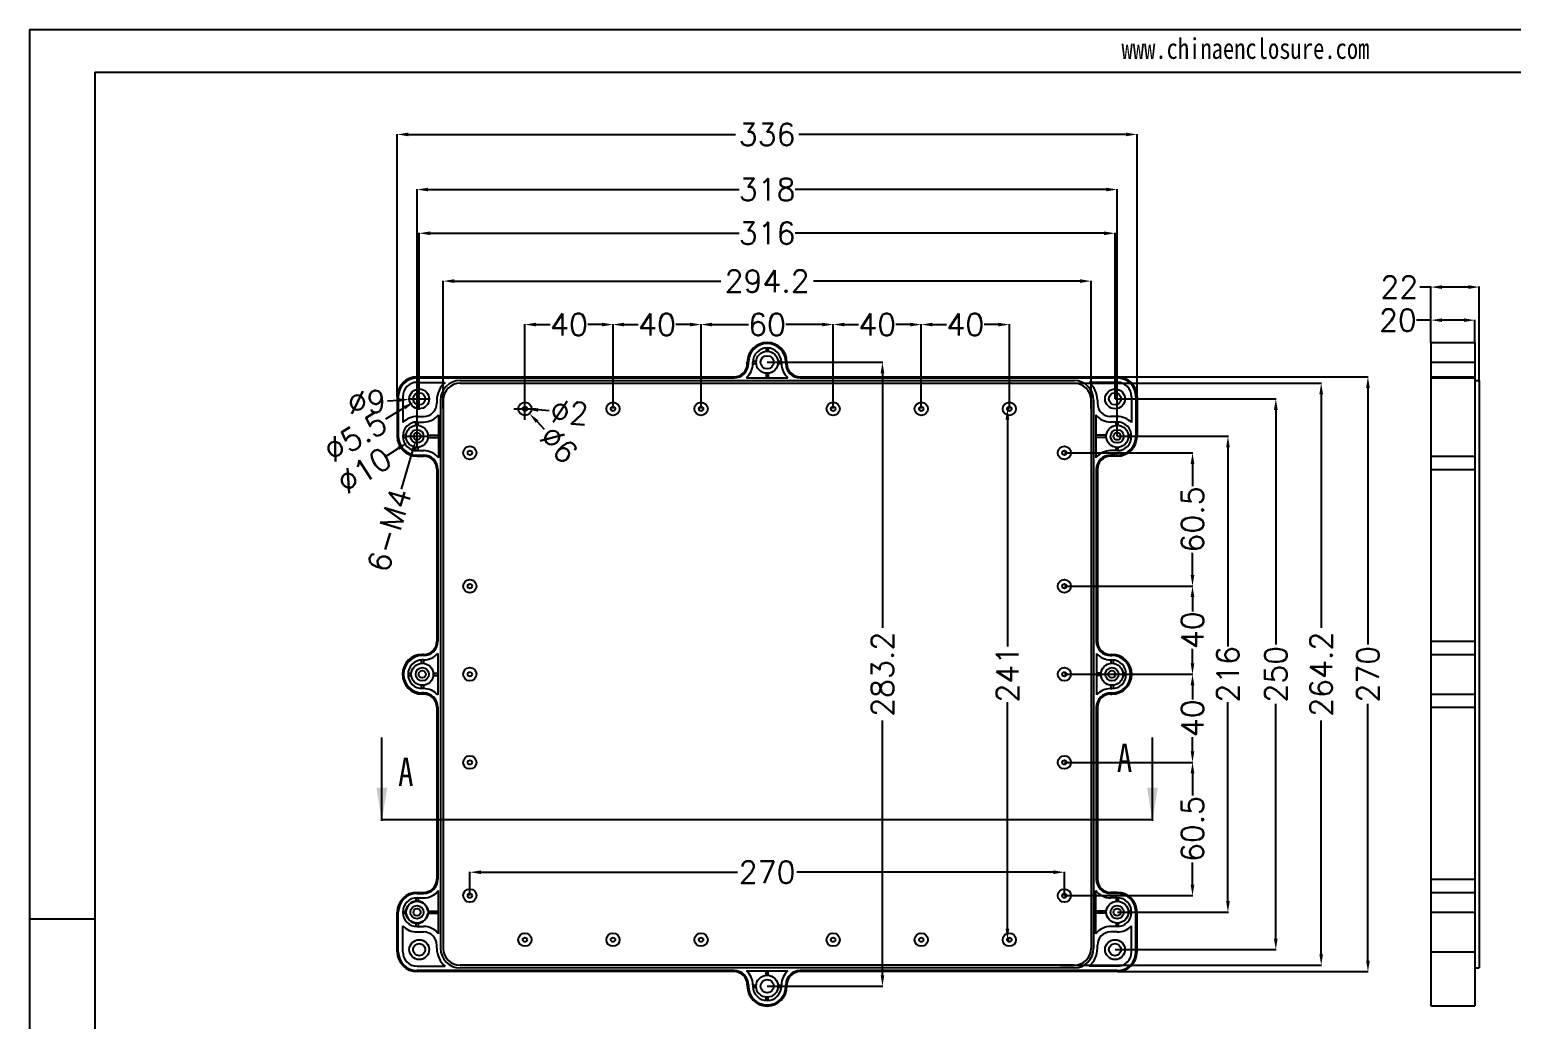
# Model space of a CAD drawing. Header units: inches. Extents: x -910 to 1772, y 1101 to 2111.
# Drawn here: x -910 to -237, y 1459 to 1909 of the extents above; entities that cross this region are included whole.
import ezdxf

# ---------------------------------------------------------------- set-up
doc = ezdxf.new("R2010")
doc.units = ezdxf.units.IN
doc.layers.add('文字', color=81, linetype='Continuous')
doc.styles.get("Standard").update_dxf_attribs({"font": 'txt', "bigfont": 'gbcbig.shx'})
doc.styles.add('宋体', font='', dxfattribs={"width": 0.8, "height": 3.5})
doc.styles.get('宋体').set_extended_font_data('SimSun')
doc.dimstyles.new('10', dxfattribs={"dimtxt": 10, "dimasz": 5, "dimexe": 0.18, "dimexo": 0.0625, "dimgap": 1, "dimtad": 0, "dimzin": 9, "dimdsep": 46, "dimtxsty": 'Standard', "dimcen": 5, "dimclrd": 3, "dimclre": 3, "dimadec": 0, "dimazin": 2, "dimtfac": 1, "dimtofl": 0, "dimtmove": 0, "dimatfit": 3, "dimfxl": 0, "dimtolj": 1, "dimtzin": 0, "dimarcsym": 0})
doc.dimstyles.new('25', dxfattribs={"dimtxt": 25, "dimasz": 15, "dimexe": 0.18, "dimexo": 0.0625, "dimgap": 5, "dimtad": 0, "dimzin": 12, "dimdsep": 46, "dimtxsty": 'Standard', "dimcen": 5, "dimadec": 0, "dimazin": 0, "dimtfac": 1, "dimtofl": 0, "dimtmove": 0, "dimatfit": 3, "dimfxl": 0, "dimtolj": 1, "dimtzin": 0, "dimarcsym": 0})

# ---------------------------------------------------------------- blocks, each defined once
blk = doc.blocks.new('*D127')
at = {"color": 3, "lineweight": -2, "transparency": 16777216}
for p, q in [((-273.27, 1776.81), (-279.73, 1776.81)), ((-273.27, 1766.74), (-273.27, 1776.99)), ((-258.27, 1776.81), (-268.27, 1776.81)), ((-253.27, 1766.74), (-253.27, 1776.99))]:
    blk.add_line(p, q, dxfattribs=at)
at = {"color": 3, "transparency": 16777216}
for points in [[(-268.27, 1777.64), (-268.27, 1775.98), (-273.27, 1776.81)], [(-258.27, 1777.64), (-258.27, 1775.98), (-253.27, 1776.81)]]:
    blk.add_solid(points, dxfattribs=at)
at = {"layer": 'Defpoints', "color": 0, "transparency": 16777216}
for p in [(-253.27, 1776.81), (-273.27, 1766.68), (-253.27, 1766.68)]:
    blk.add_point(p, dxfattribs=at)
at = {"color": 0, "transparency": 16777216, "insert": (-288.23, 1776.81), "char_height": 10, "attachment_point": 5}
blk.add_mtext('\\A1;20', dxfattribs=at)
blk = doc.blocks.new('*D128')
at = {"color": 3, "lineweight": -2, "transparency": 16777216}
for p, q in [((-273.27, 1791.84), (-278.27, 1791.84)), ((-273.27, 1766.74), (-273.27, 1792.02)), ((-256.27, 1791.84), (-268.27, 1791.84)), ((-251.27, 1749.44), (-251.27, 1792.02))]:
    blk.add_line(p, q, dxfattribs=at)
at = {"color": 3, "transparency": 16777216}
for points in [[(-268.27, 1792.67), (-268.27, 1791), (-273.27, 1791.84)], [(-256.27, 1792.67), (-256.27, 1791), (-251.27, 1791.84)]]:
    blk.add_solid(points, dxfattribs=at)
at = {"layer": 'Defpoints', "color": 0, "transparency": 16777216}
for p in [(-273.27, 1791.84), (-273.27, 1766.68), (-251.27, 1749.38)]:
    blk.add_point(p, dxfattribs=at)
at = {"color": 0, "transparency": 16777216, "insert": (-287.61, 1791.84), "char_height": 10, "attachment_point": 5}
blk.add_mtext('\\A1;22', dxfattribs=at)
blk = doc.blocks.new('*D129')
at = {"color": 3, "lineweight": -2, "transparency": 16777216}
for p, q in [((-684.7, 1736.64), (-684.7, 1775)), ((-679.7, 1774.82), (-673.2, 1774.82)), ((-649.7, 1774.82), (-656.2, 1774.82)), ((-644.7, 1736.64), (-644.7, 1775))]:
    blk.add_line(p, q, dxfattribs=at)
at = {"color": 3, "transparency": 16777216}
for points in [[(-679.7, 1775.65), (-679.7, 1773.99), (-684.7, 1774.82)], [(-649.7, 1775.65), (-649.7, 1773.99), (-644.7, 1774.82)]]:
    blk.add_solid(points, dxfattribs=at)
at = {"layer": 'Defpoints', "color": 0, "transparency": 16777216}
for p in [(-644.7, 1774.82), (-684.7, 1736.58), (-644.7, 1736.58)]:
    blk.add_point(p, dxfattribs=at)
at = {"color": 0, "transparency": 16777216, "insert": (-664.7, 1774.82), "char_height": 10, "attachment_point": 5}
blk.add_mtext('\\A1;40', dxfattribs=at)
blk = doc.blocks.new('*D130')
at = {"color": 3, "lineweight": -2, "transparency": 16777216}
for p, q in [((-644.7, 1736.64), (-644.7, 1775)), ((-639.7, 1774.82), (-633.2, 1774.82)), ((-609.7, 1774.82), (-616.2, 1774.82)), ((-604.7, 1736.64), (-604.7, 1775))]:
    blk.add_line(p, q, dxfattribs=at)
at = {"color": 3, "transparency": 16777216}
for points in [[(-639.7, 1775.65), (-639.7, 1773.99), (-644.7, 1774.82)], [(-609.7, 1775.65), (-609.7, 1773.99), (-604.7, 1774.82)]]:
    blk.add_solid(points, dxfattribs=at)
at = {"layer": 'Defpoints', "color": 0, "transparency": 16777216}
for p in [(-604.7, 1774.82), (-644.7, 1736.58), (-604.7, 1736.58)]:
    blk.add_point(p, dxfattribs=at)
at = {"color": 0, "transparency": 16777216, "insert": (-624.7, 1774.82), "char_height": 10, "attachment_point": 5}
blk.add_mtext('\\A1;40', dxfattribs=at)
blk = doc.blocks.new('*D131')
at = {"color": 3, "lineweight": -2, "transparency": 16777216}
for p, q in [((-604.7, 1736.64), (-604.7, 1775)), ((-599.7, 1774.82), (-583.2, 1774.82)), ((-549.7, 1774.82), (-566.2, 1774.82)), ((-544.7, 1736.64), (-544.7, 1775))]:
    blk.add_line(p, q, dxfattribs=at)
at = {"color": 3, "transparency": 16777216}
for points in [[(-599.7, 1775.65), (-599.7, 1773.99), (-604.7, 1774.82)], [(-549.7, 1775.65), (-549.7, 1773.99), (-544.7, 1774.82)]]:
    blk.add_solid(points, dxfattribs=at)
at = {"layer": 'Defpoints', "color": 0, "transparency": 16777216}
for p in [(-544.7, 1774.82), (-604.7, 1736.58), (-544.7, 1736.58)]:
    blk.add_point(p, dxfattribs=at)
at = {"color": 0, "transparency": 16777216, "insert": (-574.7, 1774.82), "char_height": 10, "attachment_point": 5}
blk.add_mtext('\\A1;60', dxfattribs=at)
blk = doc.blocks.new('*D132')
at = {"color": 3, "lineweight": -2, "transparency": 16777216}
for p, q in [((-544.7, 1736.64), (-544.7, 1775)), ((-539.7, 1774.82), (-533.2, 1774.82)), ((-509.7, 1774.82), (-516.2, 1774.82)), ((-504.7, 1736.64), (-504.7, 1775))]:
    blk.add_line(p, q, dxfattribs=at)
at = {"color": 3, "transparency": 16777216}
for points in [[(-539.7, 1775.65), (-539.7, 1773.99), (-544.7, 1774.82)], [(-509.7, 1775.65), (-509.7, 1773.99), (-504.7, 1774.82)]]:
    blk.add_solid(points, dxfattribs=at)
at = {"layer": 'Defpoints', "color": 0, "transparency": 16777216}
for p in [(-504.7, 1774.82), (-544.7, 1736.58), (-504.7, 1736.58)]:
    blk.add_point(p, dxfattribs=at)
at = {"color": 0, "transparency": 16777216, "insert": (-524.7, 1774.82), "char_height": 10, "attachment_point": 5}
blk.add_mtext('\\A1;40', dxfattribs=at)
blk = doc.blocks.new('*D133')
at = {"color": 3, "lineweight": -2, "transparency": 16777216}
for p, q in [((-504.7, 1736.64), (-504.7, 1775)), ((-499.7, 1774.82), (-493.2, 1774.82)), ((-469.7, 1774.82), (-476.2, 1774.82)), ((-464.7, 1736.64), (-464.7, 1775))]:
    blk.add_line(p, q, dxfattribs=at)
at = {"color": 3, "transparency": 16777216}
for points in [[(-499.7, 1775.65), (-499.7, 1773.99), (-504.7, 1774.82)], [(-469.7, 1775.65), (-469.7, 1773.99), (-464.7, 1774.82)]]:
    blk.add_solid(points, dxfattribs=at)
at = {"layer": 'Defpoints', "color": 0, "transparency": 16777216}
for p in [(-464.7, 1774.82), (-504.7, 1736.58), (-464.7, 1736.58)]:
    blk.add_point(p, dxfattribs=at)
at = {"color": 0, "transparency": 16777216, "insert": (-484.7, 1774.82), "char_height": 10, "attachment_point": 5}
blk.add_mtext('\\A1;40', dxfattribs=at)
blk = doc.blocks.new('*D134')
at = {"color": 3, "lineweight": -2, "transparency": 16777216}
for p, q in [((-721.8, 1736.64), (-721.8, 1794.72)), ((-716.8, 1794.54), (-595.7, 1794.54)), ((-432.6, 1794.54), (-553.7, 1794.54)), ((-427.6, 1736.64), (-427.6, 1794.72))]:
    blk.add_line(p, q, dxfattribs=at)
at = {"color": 3, "transparency": 16777216}
for points in [[(-716.8, 1795.38), (-716.8, 1793.71), (-721.8, 1794.54)], [(-432.6, 1795.38), (-432.6, 1793.71), (-427.6, 1794.54)]]:
    blk.add_solid(points, dxfattribs=at)
at = {"layer": 'Defpoints', "color": 0, "transparency": 16777216}
for p in [(-427.6, 1794.54), (-721.8, 1736.58), (-427.6, 1736.58)]:
    blk.add_point(p, dxfattribs=at)
at = {"color": 0, "transparency": 16777216, "insert": (-574.7, 1794.54), "char_height": 10, "attachment_point": 5}
blk.add_mtext('\\A1;294.2', dxfattribs=at)
blk = doc.blocks.new('*D135')
at = {"color": 3, "lineweight": -2, "transparency": 16777216}
for p, q in [((-732.7, 1741.14), (-732.7, 1816.44)), ((-727.7, 1816.26), (-587.37, 1816.26)), ((-421.7, 1816.26), (-562.04, 1816.26)), ((-416.7, 1741.14), (-416.7, 1816.44))]:
    blk.add_line(p, q, dxfattribs=at)
at = {"color": 3, "transparency": 16777216}
for points in [[(-727.7, 1817.09), (-727.7, 1815.43), (-732.7, 1816.26)], [(-421.7, 1817.09), (-421.7, 1815.43), (-416.7, 1816.26)]]:
    blk.add_solid(points, dxfattribs=at)
at = {"layer": 'Defpoints', "color": 0, "transparency": 16777216}
for p in [(-732.7, 1816.26), (-732.7, 1741.08), (-416.7, 1741.08)]:
    blk.add_point(p, dxfattribs=at)
at = {"color": 0, "transparency": 16777216, "insert": (-574.7, 1816.26), "char_height": 10, "attachment_point": 5}
blk.add_mtext('\\A1;316', dxfattribs=at)
blk = doc.blocks.new('*D136')
at = {"color": 3, "lineweight": -2, "transparency": 16777216}
for p, q in [((-733.7, 1724.14), (-733.7, 1836.29)), ((-728.7, 1836.11), (-587.37, 1836.11)), ((-420.7, 1836.11), (-562.04, 1836.11)), ((-415.7, 1724.14), (-415.7, 1836.29))]:
    blk.add_line(p, q, dxfattribs=at)
at = {"color": 3, "transparency": 16777216}
for points in [[(-728.7, 1836.94), (-728.7, 1835.27), (-733.7, 1836.11)], [(-420.7, 1836.94), (-420.7, 1835.27), (-415.7, 1836.11)]]:
    blk.add_solid(points, dxfattribs=at)
at = {"layer": 'Defpoints', "color": 0, "transparency": 16777216}
for p in [(-415.7, 1836.11), (-733.7, 1724.08), (-415.7, 1724.08)]:
    blk.add_point(p, dxfattribs=at)
at = {"color": 0, "transparency": 16777216, "insert": (-574.7, 1836.11), "char_height": 10, "attachment_point": 5}
blk.add_mtext('\\A1;318', dxfattribs=at)
blk = doc.blocks.new('*D137')
at = {"color": 3, "lineweight": -2, "transparency": 16777216}
for p, q in [((-742.7, 1742.14), (-742.7, 1861.29)), ((-737.7, 1861.11), (-589.04, 1861.11)), ((-411.7, 1861.11), (-560.37, 1861.11)), ((-406.7, 1742.14), (-406.7, 1861.29))]:
    blk.add_line(p, q, dxfattribs=at)
at = {"color": 3, "transparency": 16777216}
for points in [[(-737.7, 1861.94), (-737.7, 1860.28), (-742.7, 1861.11)], [(-411.7, 1861.94), (-411.7, 1860.28), (-406.7, 1861.11)]]:
    blk.add_solid(points, dxfattribs=at)
at = {"layer": 'Defpoints', "color": 0, "transparency": 16777216}
for p in [(-742.7, 1861.11), (-742.7, 1742.08), (-406.7, 1742.08)]:
    blk.add_point(p, dxfattribs=at)
at = {"color": 0, "transparency": 16777216, "insert": (-574.7, 1861.11), "char_height": 10, "attachment_point": 5}
blk.add_mtext('\\A1;336', dxfattribs=at)
blk = doc.blocks.new('*D138')
at = {"color": 3, "lineweight": -2, "transparency": 16777216}
for p, q in [((-422.05, 1751.08), (-301.66, 1751.08)), ((-301.84, 1746.08), (-301.84, 1629.58)), ((-301.84, 1486.08), (-301.84, 1602.58)), ((-415.42, 1481.08), (-301.66, 1481.08))]:
    blk.add_line(p, q, dxfattribs=at)
at = {"color": 3, "transparency": 16777216}
for points in [[(-302.68, 1746.08), (-301.01, 1746.08), (-301.84, 1751.08)], [(-302.68, 1486.08), (-301.01, 1486.08), (-301.84, 1481.08)]]:
    blk.add_solid(points, dxfattribs=at)
at = {"layer": 'Defpoints', "color": 0, "transparency": 16777216}
for p in [(-422.11, 1751.08), (-415.48, 1481.08), (-301.84, 1481.08)]:
    blk.add_point(p, dxfattribs=at)
at = {"color": 0, "transparency": 16777216, "insert": (-301.84, 1616.08), "char_height": 10, "attachment_point": 5, "rotation": 90}
blk.add_mtext('\\A1;270', dxfattribs=at)
blk = doc.blocks.new('*D139')
at = {"color": 3, "lineweight": -2, "transparency": 16777216}
for p, q in [((-439.64, 1576.08), (-381.33, 1576.08)), ((-381.51, 1571.08), (-381.51, 1560.99)), ((-381.51, 1520.58), (-381.51, 1530.66)), ((-439.64, 1515.58), (-381.33, 1515.58))]:
    blk.add_line(p, q, dxfattribs=at)
at = {"color": 3, "transparency": 16777216}
for points in [[(-382.35, 1571.08), (-380.68, 1571.08), (-381.51, 1576.08)], [(-382.35, 1520.58), (-380.68, 1520.58), (-381.51, 1515.58)]]:
    blk.add_solid(points, dxfattribs=at)
at = {"layer": 'Defpoints', "color": 0, "transparency": 16777216}
for p in [(-439.7, 1576.08), (-381.51, 1576.08), (-439.7, 1515.58)]:
    blk.add_point(p, dxfattribs=at)
at = {"color": 0, "transparency": 16777216, "insert": (-381.51, 1545.83), "char_height": 10, "attachment_point": 5, "rotation": 90}
blk.add_mtext('\\A1;60.5', dxfattribs=at)
blk = doc.blocks.new('*D140')
at = {"color": 3, "lineweight": -2, "transparency": 16777216}
for p, q in [((-439.64, 1616.08), (-381.33, 1616.08)), ((-381.51, 1611.08), (-381.51, 1604.58)), ((-381.51, 1581.08), (-381.51, 1587.58)), ((-439.64, 1576.08), (-381.33, 1576.08))]:
    blk.add_line(p, q, dxfattribs=at)
at = {"color": 3, "transparency": 16777216}
for points in [[(-382.35, 1611.08), (-380.68, 1611.08), (-381.51, 1616.08)], [(-382.35, 1581.08), (-380.68, 1581.08), (-381.51, 1576.08)]]:
    blk.add_solid(points, dxfattribs=at)
at = {"layer": 'Defpoints', "color": 0, "transparency": 16777216}
for p in [(-439.7, 1616.08), (-381.51, 1616.08), (-439.7, 1576.08)]:
    blk.add_point(p, dxfattribs=at)
at = {"color": 0, "transparency": 16777216, "insert": (-381.51, 1596.08), "char_height": 10, "attachment_point": 5, "rotation": 90}
blk.add_mtext('\\A1;40', dxfattribs=at)
blk = doc.blocks.new('*D141')
at = {"color": 3, "lineweight": -2, "transparency": 16777216}
for p, q in [((-439.64, 1656.08), (-381.33, 1656.08)), ((-381.51, 1651.08), (-381.51, 1644.58)), ((-381.51, 1621.08), (-381.51, 1627.58)), ((-439.64, 1616.08), (-381.33, 1616.08))]:
    blk.add_line(p, q, dxfattribs=at)
at = {"color": 3, "transparency": 16777216}
for points in [[(-382.35, 1651.08), (-380.68, 1651.08), (-381.51, 1656.08)], [(-382.35, 1621.08), (-380.68, 1621.08), (-381.51, 1616.08)]]:
    blk.add_solid(points, dxfattribs=at)
at = {"layer": 'Defpoints', "color": 0, "transparency": 16777216}
for p in [(-439.7, 1656.08), (-381.51, 1656.08), (-439.7, 1616.08)]:
    blk.add_point(p, dxfattribs=at)
at = {"color": 0, "transparency": 16777216, "insert": (-381.51, 1636.08), "char_height": 10, "attachment_point": 5, "rotation": 90}
blk.add_mtext('\\A1;40', dxfattribs=at)
blk = doc.blocks.new('*D142')
at = {"color": 3, "lineweight": -2, "transparency": 16777216}
for p, q in [((-439.64, 1716.58), (-381.33, 1716.58)), ((-381.51, 1711.58), (-381.51, 1701.49)), ((-381.51, 1661.08), (-381.51, 1671.16)), ((-439.64, 1656.08), (-381.33, 1656.08))]:
    blk.add_line(p, q, dxfattribs=at)
at = {"color": 3, "transparency": 16777216}
for points in [[(-382.35, 1711.58), (-380.68, 1711.58), (-381.51, 1716.58)], [(-382.35, 1661.08), (-380.68, 1661.08), (-381.51, 1656.08)]]:
    blk.add_solid(points, dxfattribs=at)
at = {"layer": 'Defpoints', "color": 0, "transparency": 16777216}
for p in [(-439.7, 1716.58), (-381.51, 1716.58), (-439.7, 1656.08)]:
    blk.add_point(p, dxfattribs=at)
at = {"color": 0, "transparency": 16777216, "insert": (-381.51, 1686.33), "char_height": 10, "attachment_point": 5, "rotation": 90}
blk.add_mtext('\\A1;60.5', dxfattribs=at)
blk = doc.blocks.new('*D143')
at = {"color": 3, "lineweight": -2, "transparency": 16777216}
for p, q in [((-464.77, 1736.58), (-465.75, 1736.58)), ((-465.57, 1731.58), (-465.57, 1628.74)), ((-465.57, 1500.58), (-465.57, 1603.41)), ((-464.77, 1495.58), (-465.75, 1495.58))]:
    blk.add_line(p, q, dxfattribs=at)
at = {"color": 3, "transparency": 16777216}
for points in [[(-466.4, 1731.58), (-464.73, 1731.58), (-465.57, 1736.58)], [(-466.4, 1500.58), (-464.73, 1500.58), (-465.57, 1495.58)]]:
    blk.add_solid(points, dxfattribs=at)
at = {"layer": 'Defpoints', "color": 0, "transparency": 16777216}
for p in [(-464.7, 1736.58), (-465.57, 1495.58), (-464.7, 1495.58)]:
    blk.add_point(p, dxfattribs=at)
at = {"color": 0, "transparency": 16777216, "insert": (-465.57, 1616.08), "char_height": 10, "attachment_point": 5, "rotation": 90}
blk.add_mtext('\\A1;241', dxfattribs=at)
blk = doc.blocks.new('*D144')
at = {"color": 3, "lineweight": -2, "transparency": 16777216}
for p, q in [((-709.7, 1515.64), (-709.7, 1526.39)), ((-704.7, 1526.21), (-588.2, 1526.21)), ((-444.7, 1526.21), (-561.2, 1526.21)), ((-439.7, 1515.64), (-439.7, 1526.39))]:
    blk.add_line(p, q, dxfattribs=at)
at = {"color": 3, "transparency": 16777216}
for points in [[(-704.7, 1527.04), (-704.7, 1525.38), (-709.7, 1526.21)], [(-444.7, 1527.04), (-444.7, 1525.38), (-439.7, 1526.21)]]:
    blk.add_solid(points, dxfattribs=at)
at = {"layer": 'Defpoints', "color": 0, "transparency": 16777216}
for p in [(-439.7, 1526.21), (-709.7, 1515.58), (-439.7, 1515.58)]:
    blk.add_point(p, dxfattribs=at)
at = {"color": 0, "transparency": 16777216, "insert": (-574.7, 1526.21), "char_height": 10, "attachment_point": 5}
blk.add_mtext('\\A1;270', dxfattribs=at)
blk = doc.blocks.new('*D145')
at = {"color": 3, "lineweight": -2, "transparency": 16777216}
for p, q in [((-441.66, 1748.18), (-322.89, 1748.18)), ((-323.07, 1743.18), (-323.07, 1637.08)), ((-323.07, 1488.98), (-323.07, 1595.08)), ((-441.66, 1483.98), (-322.89, 1483.98))]:
    blk.add_line(p, q, dxfattribs=at)
at = {"color": 3, "transparency": 16777216}
for points in [[(-323.9, 1743.18), (-322.24, 1743.18), (-323.07, 1748.18)], [(-323.9, 1488.98), (-322.24, 1488.98), (-323.07, 1483.98)]]:
    blk.add_solid(points, dxfattribs=at)
at = {"layer": 'Defpoints', "color": 0, "transparency": 16777216}
for p in [(-441.72, 1748.18), (-323.07, 1748.18), (-441.72, 1483.98)]:
    blk.add_point(p, dxfattribs=at)
at = {"color": 0, "transparency": 16777216, "insert": (-323.07, 1616.08), "char_height": 10, "attachment_point": 5, "rotation": 90}
blk.add_mtext('\\A1;264.2', dxfattribs=at)
blk = doc.blocks.new('*D146')
at = {"color": 3, "lineweight": -2, "transparency": 16777216}
for p, q in [((-574.64, 1757.68), (-522.15, 1757.68)), ((-522.33, 1752.68), (-522.33, 1637.08)), ((-522.33, 1479.48), (-522.33, 1595.08)), ((-574.64, 1474.48), (-522.15, 1474.48))]:
    blk.add_line(p, q, dxfattribs=at)
at = {"color": 3, "transparency": 16777216}
for points in [[(-523.16, 1752.68), (-521.49, 1752.68), (-522.33, 1757.68)], [(-523.16, 1479.48), (-521.49, 1479.48), (-522.33, 1474.48)]]:
    blk.add_solid(points, dxfattribs=at)
at = {"layer": 'Defpoints', "color": 0, "transparency": 16777216}
for p in [(-574.7, 1757.68), (-522.33, 1757.68), (-574.7, 1474.48)]:
    blk.add_point(p, dxfattribs=at)
at = {"color": 0, "transparency": 16777216, "insert": (-522.33, 1616.08), "char_height": 10, "attachment_point": 5, "rotation": 90}
blk.add_mtext('\\A1;283.2', dxfattribs=at)
blk = doc.blocks.new('*D149')
at = {"color": 3, "lineweight": -2, "transparency": 16777216}
for p, q in [((-415.64, 1724.08), (-365.24, 1724.08)), ((-365.42, 1719.08), (-365.42, 1628.74)), ((-365.42, 1513.08), (-365.42, 1603.41)), ((-415.64, 1508.08), (-365.24, 1508.08))]:
    blk.add_line(p, q, dxfattribs=at)
at = {"color": 3, "transparency": 16777216}
for points in [[(-366.25, 1719.08), (-364.59, 1719.08), (-365.42, 1724.08)], [(-366.25, 1513.08), (-364.59, 1513.08), (-365.42, 1508.08)]]:
    blk.add_solid(points, dxfattribs=at)
at = {"layer": 'Defpoints', "color": 0, "transparency": 16777216}
for p in [(-415.7, 1724.08), (-365.42, 1724.08), (-415.7, 1508.08)]:
    blk.add_point(p, dxfattribs=at)
at = {"color": 0, "transparency": 16777216, "insert": (-365.42, 1616.08), "char_height": 10, "attachment_point": 5, "rotation": 90}
blk.add_mtext('\\A1;216', dxfattribs=at)
blk = doc.blocks.new('*D150')
at = {"color": 3, "lineweight": -2, "transparency": 16777216}
for p, q in [((-416.64, 1741.08), (-343.5, 1741.08)), ((-343.68, 1736.08), (-343.68, 1629.58)), ((-343.68, 1496.08), (-343.68, 1602.58)), ((-416.64, 1491.08), (-343.5, 1491.08))]:
    blk.add_line(p, q, dxfattribs=at)
at = {"color": 3, "transparency": 16777216}
for points in [[(-344.52, 1736.08), (-342.85, 1736.08), (-343.68, 1741.08)], [(-344.52, 1496.08), (-342.85, 1496.08), (-343.68, 1491.08)]]:
    blk.add_solid(points, dxfattribs=at)
at = {"layer": 'Defpoints', "color": 0, "transparency": 16777216}
for p in [(-416.7, 1741.08), (-343.68, 1741.08), (-416.7, 1491.08)]:
    blk.add_point(p, dxfattribs=at)
at = {"color": 0, "transparency": 16777216, "insert": (-343.68, 1616.08), "char_height": 10, "attachment_point": 5, "rotation": 90}
blk.add_mtext('\\A1;250', dxfattribs=at)
blk = doc.blocks.new('*D151')
at = {"color": 3, "lineweight": -2, "transparency": 16777216}
for p, q in [((-689.7, 1736.58), (-679.7, 1736.58)), ((-684.7, 1731.58), (-684.7, 1741.58)), ((-675.75, 1727.15), (-679.19, 1730.78))]:
    blk.add_line(p, q, dxfattribs=at)
at = {"color": 3, "transparency": 16777216}
blk.add_solid([(-678.59, 1731.35), (-679.8, 1730.2), (-682.64, 1734.4)], dxfattribs=at)
at = {"layer": 'Defpoints', "color": 0, "transparency": 16777216}
for p in [(-686.77, 1738.75), (-682.64, 1734.4)]:
    blk.add_point(p, dxfattribs=at)
at = {"color": 0, "transparency": 16777216, "insert": (-669.32, 1720.38), "char_height": 10, "attachment_point": 5, "rotation": 313.53152}
blk.add_mtext('\\A1;∅6', dxfattribs=at)
blk = doc.blocks.new('*D152')
at = {"color": 3, "lineweight": -2, "transparency": 16777216}
for p, q in [((-689.7, 1736.58), (-679.7, 1736.58)), ((-684.7, 1731.58), (-684.7, 1741.58)), ((-673.74, 1735.65), (-678.72, 1736.07))]:
    blk.add_line(p, q, dxfattribs=at)
at = {"color": 3, "transparency": 16777216}
blk.add_solid([(-678.65, 1736.9), (-678.79, 1735.24), (-683.71, 1736.49)], dxfattribs=at)
at = {"layer": 'Defpoints', "color": 0, "transparency": 16777216}
for p in [(-685.7, 1736.66), (-683.71, 1736.49)]:
    blk.add_point(p, dxfattribs=at)
at = {"color": 0, "transparency": 16777216, "insert": (-664.44, 1734.87), "char_height": 10, "attachment_point": 5, "rotation": 355.19355}
blk.add_mtext('\\A1;∅2', dxfattribs=at)
blk = doc.blocks.new('*D153')
at = {"color": 3, "lineweight": -2, "transparency": 16777216}
for p, q in [((-732.7, 1736.08), (-732.7, 1746.08)), ((-747.18, 1740.22), (-742.19, 1740.51)), ((-737.7, 1741.08), (-727.7, 1741.08))]:
    blk.add_line(p, q, dxfattribs=at)
at = {"color": 3, "transparency": 16777216}
blk.add_solid([(-742.24, 1741.35), (-742.14, 1739.68), (-737.19, 1740.81)], dxfattribs=at)
at = {"layer": 'Defpoints', "color": 0, "transparency": 16777216}
for p in [(-737.19, 1740.81), (-728.21, 1741.34)]:
    blk.add_point(p, dxfattribs=at)
at = {"color": 0, "transparency": 16777216, "insert": (-756.49, 1739.67), "char_height": 10, "attachment_point": 5, "rotation": 3.39231}
blk.add_mtext('\\A1;∅9', dxfattribs=at)
blk = doc.blocks.new('*D154')
at = {"color": 3, "lineweight": -2, "transparency": 16777216}
for p, q in [((-732.7, 1736.08), (-732.7, 1746.08)), ((-747.89, 1732.04), (-739.36, 1737.12)), ((-737.7, 1741.08), (-727.7, 1741.08))]:
    blk.add_line(p, q, dxfattribs=at)
at = {"color": 3, "transparency": 16777216}
blk.add_solid([(-739.79, 1737.83), (-738.94, 1736.4), (-735.07, 1739.67)], dxfattribs=at)
at = {"layer": 'Defpoints', "color": 0, "transparency": 16777216}
for p in [(-735.07, 1739.67), (-730.34, 1742.48)]:
    blk.add_point(p, dxfattribs=at)
at = {"color": 0, "transparency": 16777216, "insert": (-761.65, 1723.87), "char_height": 10, "attachment_point": 5, "rotation": 30.73578}
blk.add_mtext('\\A1;∅5.5', dxfattribs=at)
blk = doc.blocks.new('*D155')
at = {"color": 3, "lineweight": -2, "transparency": 16777216}
for p, q in [((-738.7, 1724.08), (-728.7, 1724.08)), ((-733.7, 1719.08), (-733.7, 1729.08)), ((-747.7, 1715.03), (-742.1, 1718.65))]:
    blk.add_line(p, q, dxfattribs=at)
at = {"color": 3, "transparency": 16777216}
blk.add_solid([(-742.55, 1719.35), (-741.65, 1717.95), (-737.9, 1721.36)], dxfattribs=at)
at = {"layer": 'Defpoints', "color": 0, "transparency": 16777216}
for p in [(-729.5, 1726.79), (-737.9, 1721.36)]:
    blk.add_point(p, dxfattribs=at)
at = {"color": 0, "transparency": 16777216, "insert": (-757.64, 1708.61), "char_height": 10, "attachment_point": 5, "rotation": 32.85926}
blk.add_mtext('\\A1;∅10', dxfattribs=at)
blk = doc.blocks.new('*D156')
at = {"color": 3, "lineweight": -2, "transparency": 16777216}
for p, q in [((-738.7, 1724.08), (-728.7, 1724.08)), ((-733.7, 1719.08), (-733.7, 1729.08)), ((-740.78, 1700.06), (-735.58, 1717.7))]:
    blk.add_line(p, q, dxfattribs=at)
at = {"color": 3, "transparency": 16777216}
blk.add_solid([(-736.38, 1717.93), (-734.78, 1717.46), (-734.17, 1722.49)], dxfattribs=at)
at = {"layer": 'Defpoints', "color": 0, "transparency": 16777216}
for p in [(-733.24, 1725.66), (-734.17, 1722.49)]:
    blk.add_point(p, dxfattribs=at)
at = {"color": 0, "transparency": 16777216, "insert": (-746.25, 1681.52), "char_height": 10, "attachment_point": 5, "rotation": 73.56801}
blk.add_mtext('\\A1;6-M4', dxfattribs=at)

msp = doc.modelspace()

# ---------------------------------------------------------------- linework, layer by layer
for p, q in [((-909.644, 1908.685), (232.638, 1908.685)), ((-909.644, 1908.685), (-909.644, 1101.011)), ((-880.087, 1889.455), (213.408, 1889.455)), ((-880.087, 1889.455), (-880.087, 1120.241)), ((-575.203, 1766.176), (-575.203, 1766.161)), ((-575.203, 1764.157), (-575.203, 1762.651)), ((-574.203, 1766.176), (-574.203, 1766.161)), ((-574.203, 1764.157), (-574.203, 1762.651)), ((-273.273, 1766.676), (-273.273, 1465.505)), ((-273.273, 1766.676), (-253.273, 1766.676)), ((-253.273, 1766.676), (-253.273, 1465.505)), ((-583.703, 1757.076), (-583.703, 1757.676)), ((-583.203, 1757.076), (-583.203, 1757.676)), ((-581.203, 1758.176), (-579.678, 1758.176)), ((-581.203, 1757.076), (-581.203, 1757.676)), ((-581.203, 1757.176), (-579.678, 1757.176)), ((-569.728, 1758.176), (-568.203, 1758.176)), ((-569.728, 1757.176), (-568.203, 1757.176)), ((-568.203, 1757.676), (-568.203, 1757.076)), ((-566.203, 1757.676), (-566.203, 1757.076)), ((-565.703, 1757.676), (-565.703, 1757.076)), ((-273.273, 1757.676), (-253.273, 1757.676)), ((-733.703, 1751.076), (-589.703, 1751.076)), ((-733.703, 1750.576), (-589.703, 1750.576)), ((-584.109, 1750.676), (-565.296, 1750.676)), ((-575.203, 1752.701), (-575.203, 1750.676)), ((-574.203, 1752.701), (-574.203, 1750.676)), ((-559.703, 1751.076), (-415.703, 1751.076)), ((-559.703, 1750.576), (-415.703, 1750.576)), ((-273.273, 1751.076), (-253.273, 1751.076)), ((-273.273, 1750.576), (-253.273, 1750.576)), ((-733.703, 1748.576), (-720.94, 1748.576)), ((-714.103, 1749.376), (-435.303, 1749.376)), ((-714.103, 1748.176), (-435.303, 1748.176)), ((-415.703, 1748.576), (-428.465, 1748.576)), ((-253.273, 1749.376), (-251.273, 1749.376)), ((-251.273, 1749.376), (-251.273, 1482.776)), ((-742.703, 1742.076), (-742.703, 1724.076)), ((-742.203, 1742.076), (-742.203, 1724.076)), ((-740.203, 1742.076), (-740.203, 1730.301)), ((-724.703, 1740.476), (-724.703, 1739.076)), ((-723.003, 1740.476), (-723.003, 1491.676)), ((-721.803, 1740.476), (-721.803, 1491.676)), ((-427.603, 1740.476), (-427.603, 1491.676)), ((-426.403, 1740.476), (-426.403, 1491.676)), ((-424.703, 1740.476), (-424.703, 1739.076)), ((-409.203, 1742.076), (-409.203, 1730.301)), ((-407.203, 1742.076), (-407.203, 1724.076)), ((-406.703, 1742.076), (-406.703, 1724.076)), ((-734.203, 1729.051), (-734.203, 1730.576)), ((-733.703, 1733.076), (-730.703, 1733.076)), ((-733.703, 1730.576), (-730.703, 1730.576)), ((-733.203, 1729.051), (-733.203, 1730.576)), ((-724.003, 1733.845), (-724.003, 1714.307)), ((-425.403, 1733.845), (-425.403, 1714.307)), ((-415.703, 1733.076), (-418.703, 1733.076)), ((-415.703, 1730.576), (-418.703, 1730.576)), ((-416.203, 1729.051), (-416.203, 1730.576)), ((-415.203, 1729.051), (-415.203, 1730.576)), ((-740.203, 1724.576), (-738.678, 1724.576)), ((-740.203, 1723.576), (-738.678, 1723.576)), ((-728.728, 1724.576), (-724.003, 1724.576)), ((-728.728, 1723.576), (-724.003, 1723.576)), ((-420.678, 1724.576), (-425.403, 1724.576)), ((-420.678, 1723.576), (-425.403, 1723.576)), ((-409.203, 1724.576), (-410.728, 1724.576)), ((-409.203, 1723.576), (-410.728, 1723.576)), ((-734.203, 1717.576), (-734.203, 1719.101)), ((-733.703, 1717.576), (-730.703, 1717.576)), ((-733.203, 1717.576), (-733.203, 1719.101)), ((-415.703, 1717.576), (-418.703, 1717.576)), ((-416.203, 1717.576), (-416.203, 1719.101)), ((-415.203, 1717.576), (-415.203, 1719.101)), ((-733.703, 1715.576), (-730.703, 1715.576)), ((-733.703, 1715.076), (-730.703, 1715.076)), ((-415.703, 1715.576), (-418.703, 1715.576)), ((-415.703, 1715.076), (-418.703, 1715.076)), ((-273.273, 1715.076), (-253.273, 1715.076)), ((-724.703, 1709.076), (-724.703, 1631.076)), ((-724.203, 1709.076), (-724.203, 1631.076)), ((-425.203, 1709.076), (-425.203, 1631.076)), ((-424.703, 1709.076), (-424.703, 1631.076)), ((-273.273, 1709.076), (-253.273, 1709.076)), ((-273.273, 1631.076), (-253.273, 1631.076)), ((-731.803, 1622.576), (-731.803, 1621.051)), ((-730.703, 1625.076), (-731.303, 1625.076)), ((-730.703, 1624.576), (-731.303, 1624.576)), ((-730.703, 1622.576), (-731.303, 1622.576)), ((-730.803, 1622.576), (-730.803, 1621.051)), ((-724.303, 1625.482), (-724.303, 1606.67)), ((-425.103, 1625.482), (-425.103, 1606.67)), ((-418.703, 1625.076), (-418.103, 1625.076)), ((-418.703, 1624.576), (-418.103, 1624.576)), ((-418.703, 1622.576), (-418.103, 1622.576)), ((-418.603, 1622.576), (-418.603, 1621.051)), ((-417.603, 1622.576), (-417.603, 1621.051)), ((-273.273, 1625.076), (-253.273, 1625.076)), ((-737.803, 1616.576), (-736.278, 1616.576)), ((-737.803, 1615.576), (-736.278, 1615.576)), ((-726.328, 1616.576), (-724.303, 1616.576)), ((-726.328, 1615.576), (-724.303, 1615.576)), ((-423.078, 1616.576), (-425.103, 1616.576)), ((-423.078, 1615.576), (-425.103, 1615.576)), ((-411.603, 1616.576), (-413.128, 1616.576)), ((-411.603, 1615.576), (-413.128, 1615.576)), ((-731.803, 1611.101), (-731.803, 1609.576)), ((-730.703, 1609.576), (-731.303, 1609.576)), ((-730.803, 1611.101), (-730.803, 1609.576)), ((-418.703, 1609.576), (-418.103, 1609.576)), ((-418.603, 1611.101), (-418.603, 1609.576)), ((-417.603, 1611.101), (-417.603, 1609.576)), ((-730.703, 1607.576), (-731.303, 1607.576)), ((-730.703, 1607.076), (-731.303, 1607.076)), ((-418.703, 1607.576), (-418.103, 1607.576)), ((-418.703, 1607.076), (-418.103, 1607.076)), ((-273.273, 1607.076), (-253.273, 1607.076)), ((-724.703, 1601.076), (-724.703, 1523.076)), ((-724.203, 1601.076), (-724.203, 1523.076)), ((-425.203, 1601.076), (-425.203, 1523.076)), ((-424.703, 1601.076), (-424.703, 1523.076)), ((-273.273, 1601.076), (-253.273, 1601.076)), ((-273.273, 1523.076), (-253.273, 1523.076)), ((-734.203, 1514.576), (-734.203, 1513.051)), ((-733.703, 1517.076), (-730.703, 1517.076)), ((-733.703, 1516.576), (-730.703, 1516.576)), ((-733.703, 1514.576), (-730.703, 1514.576)), ((-733.203, 1514.576), (-733.203, 1513.051)), ((-724.003, 1498.307), (-724.003, 1517.845)), ((-425.403, 1498.307), (-425.403, 1517.845)), ((-415.703, 1517.076), (-418.703, 1517.076)), ((-415.703, 1516.576), (-418.703, 1516.576)), ((-415.703, 1514.576), (-418.703, 1514.576)), ((-416.203, 1514.576), (-416.203, 1513.051)), ((-415.203, 1514.576), (-415.203, 1513.051)), ((-273.273, 1517.076), (-253.273, 1517.076)), ((-742.703, 1490.076), (-742.703, 1508.076)), ((-742.203, 1490.076), (-742.203, 1508.076)), ((-740.203, 1508.576), (-738.678, 1508.576)), ((-740.203, 1507.576), (-738.678, 1507.576)), ((-728.728, 1508.576), (-724.003, 1508.576)), ((-728.728, 1507.576), (-724.003, 1507.576)), ((-420.678, 1508.576), (-425.403, 1508.576)), ((-420.678, 1507.576), (-425.403, 1507.576)), ((-409.203, 1508.576), (-410.728, 1508.576)), ((-409.203, 1507.576), (-410.728, 1507.576)), ((-407.203, 1490.076), (-407.203, 1508.076)), ((-406.703, 1490.076), (-406.703, 1508.076)), ((-273.273, 1508.076), (-253.273, 1508.076)), ((-880.087, 1504.848), (-909.644, 1504.848)), ((-740.203, 1490.076), (-740.203, 1501.851)), ((-734.203, 1503.101), (-734.203, 1501.576)), ((-733.703, 1501.576), (-730.703, 1501.576)), ((-733.203, 1503.101), (-733.203, 1501.576)), ((-415.703, 1501.576), (-418.703, 1501.576)), ((-416.203, 1503.101), (-416.203, 1501.576)), ((-415.203, 1503.101), (-415.203, 1501.576)), ((-409.203, 1490.076), (-409.203, 1501.851)), ((-733.703, 1499.076), (-730.703, 1499.076)), ((-415.703, 1499.076), (-418.703, 1499.076)), ((-724.703, 1491.676), (-724.703, 1493.076)), ((-424.703, 1491.676), (-424.703, 1493.076)), ((-273.273, 1490.076), (-253.273, 1490.076)), ((-733.703, 1483.576), (-720.94, 1483.576)), ((-589.703, 1481.576), (-733.703, 1481.576)), ((-589.703, 1481.076), (-733.703, 1481.076)), ((-435.303, 1483.976), (-714.103, 1483.976)), ((-435.303, 1482.776), (-714.103, 1482.776)), ((-584.109, 1481.476), (-565.296, 1481.476)), ((-575.203, 1479.451), (-575.203, 1481.476)), ((-574.203, 1479.451), (-574.203, 1481.476)), ((-415.703, 1481.576), (-559.703, 1481.576)), ((-415.703, 1481.076), (-559.703, 1481.076)), ((-415.703, 1483.576), (-428.465, 1483.576)), ((-253.273, 1482.776), (-251.273, 1482.776)), ((-909.644, 1474.934), (-909.644, 1101.011)), ((-583.703, 1475.076), (-583.703, 1474.476)), ((-583.203, 1475.076), (-583.203, 1474.476)), ((-581.203, 1475.076), (-581.203, 1474.476)), ((-581.203, 1474.976), (-579.678, 1474.976)), ((-581.203, 1473.976), (-579.678, 1473.976)), ((-569.728, 1474.976), (-568.203, 1474.976)), ((-569.728, 1473.976), (-568.203, 1473.976)), ((-568.203, 1474.476), (-568.203, 1475.076)), ((-566.203, 1474.476), (-566.203, 1475.076)), ((-565.703, 1474.476), (-565.703, 1475.076)), ((-575.203, 1467.995), (-575.203, 1469.501)), ((-574.203, 1467.995), (-574.203, 1469.501)), ((-273.273, 1465.505), (-253.273, 1465.505))]:
    msp.add_line(p, q)
at = {"color": 1}
msp.add_line((-749.703, 1550.218), (-399.703, 1550.218), dxfattribs=at)
for centre, radius in [((-574.703, 1757.676), 5), ((-574.703, 1757.676), 3), ((-732.703, 1741.076), 4.5), ((-732.703, 1741.076), 2.75), ((-416.703, 1741.076), 4.5), ((-416.703, 1741.076), 2.75), ((-684.703, 1736.576), 3), ((-684.703, 1736.576), 1), ((-644.703, 1736.576), 3), ((-644.703, 1736.576), 1), ((-604.703, 1736.576), 3), ((-604.703, 1736.576), 1), ((-544.703, 1736.576), 3), ((-544.703, 1736.576), 1), ((-504.703, 1736.576), 3), ((-504.703, 1736.576), 1), ((-464.703, 1736.576), 3), ((-464.703, 1736.576), 1), ((-733.703, 1724.076), 5), ((-733.703, 1724.076), 3), ((-733.703, 1724.076), 1.65), ((-415.703, 1724.076), 5), ((-415.703, 1724.076), 3), ((-415.703, 1724.076), 1.65), ((-709.703, 1716.576), 3), ((-709.703, 1716.576), 1), ((-439.703, 1716.576), 3), ((-439.703, 1716.576), 1), ((-709.703, 1656.076), 3), ((-709.703, 1656.076), 1), ((-439.703, 1656.076), 3), ((-439.703, 1656.076), 1), ((-731.303, 1616.076), 5), ((-731.303, 1616.076), 3), ((-731.303, 1616.076), 1.65), ((-709.703, 1616.076), 3), ((-709.703, 1616.076), 1), ((-439.703, 1616.076), 3), ((-439.703, 1616.076), 1), ((-418.103, 1616.076), 5), ((-418.103, 1616.076), 3), ((-418.103, 1616.076), 1.65), ((-418.103, 1616.076), 1.65), ((-709.703, 1576.076), 3), ((-709.703, 1576.076), 1), ((-439.703, 1576.076), 3), ((-439.703, 1576.076), 1), ((-709.703, 1515.576), 3), ((-709.703, 1515.576), 1), ((-439.703, 1515.576), 3), ((-439.703, 1515.576), 1), ((-733.703, 1508.076), 5), ((-733.703, 1508.076), 3), ((-733.703, 1508.076), 3), ((-733.703, 1508.076), 1.65), ((-415.703, 1508.076), 5), ((-415.703, 1508.076), 3), ((-415.703, 1508.076), 1.65), ((-732.703, 1491.076), 4.5), ((-684.703, 1495.576), 3), ((-684.703, 1495.576), 1), ((-644.703, 1495.576), 3), ((-644.703, 1495.576), 1), ((-604.703, 1495.576), 3), ((-604.703, 1495.576), 1), ((-544.703, 1495.576), 3), ((-544.703, 1495.576), 1), ((-504.703, 1495.576), 3), ((-504.703, 1495.576), 1), ((-464.703, 1495.576), 3), ((-464.703, 1495.576), 1), ((-416.703, 1491.076), 4.5), ((-732.703, 1491.076), 2.75), ((-416.703, 1491.076), 2.75), ((-574.703, 1474.476), 5), ((-574.703, 1474.476), 3)]:
    msp.add_circle(centre, radius)
for centre, radius, start, end in [((-574.703, 1757.676), 9, 0, 180), ((-574.703, 1757.676), 8.5, 0, 180), ((-574.703, 1757.676), 6.5, 0, 180), ((-589.703, 1757.076), 6, 270, 0), ((-589.703, 1757.076), 6.5, 270, 0), ((-589.703, 1757.076), 8.5, 311.154202, 0), ((-559.703, 1757.076), 8.5, 180, 228.845798), ((-559.703, 1757.076), 6.5, 180, 270), ((-559.703, 1757.076), 6, 180, 270), ((-733.703, 1742.076), 9, 90, 180), ((-733.703, 1742.076), 8.5, 90, 180), ((-415.703, 1742.076), 9, 0, 90), ((-415.703, 1742.076), 8.5, 0, 90), ((-733.703, 1742.076), 6.5, 90, 180), ((-714.103, 1740.476), 10.6, 130.168485, 180), ((-714.103, 1740.476), 8.9, 90, 180), ((-714.103, 1740.476), 7.7, 90, 180), ((-435.303, 1740.476), 8.9, 0, 90), ((-435.303, 1740.476), 7.7, 0, 90), ((-435.303, 1740.476), 10.6, 0, 49.831515), ((-415.703, 1742.076), 6.5, 0, 90), ((-730.703, 1739.076), 6, 270, 0), ((-418.703, 1739.076), 6, 180, 270), ((-733.703, 1724.076), 9, 90, 136.238257), ((-733.703, 1724.076), 6.5, 90, 270), ((-730.703, 1739.076), 8.5, 270, 322.020901), ((-418.703, 1739.076), 8.5, 217.979099, 270), ((-415.703, 1724.076), 9, 43.761743, 90), ((-415.703, 1724.076), 6.5, 270, 90), ((-733.703, 1724.076), 9, 180, 270), ((-733.703, 1724.076), 8.5, 180, 270), ((-415.703, 1724.076), 9, 270, 0), ((-415.703, 1724.076), 8.5, 270, 0), ((-730.703, 1709.076), 8.5, 37.979099, 90), ((-418.703, 1709.076), 8.5, 90, 142.020901), ((-730.703, 1709.076), 6.5, 0, 90), ((-730.703, 1709.076), 6, 0, 90), ((-418.703, 1709.076), 6.5, 90, 180), ((-418.703, 1709.076), 6, 90, 180), ((-730.703, 1631.076), 6, 270, 0), ((-730.703, 1631.076), 6.5, 270, 0), ((-418.703, 1631.076), 6.5, 180, 270), ((-418.703, 1631.076), 6, 180, 270), ((-731.303, 1616.076), 9, 90, 270), ((-731.303, 1616.076), 8.5, 90, 270), ((-731.303, 1616.076), 8.5, 90, 270), ((-731.303, 1616.076), 6.5, 90, 270), ((-730.703, 1631.076), 8.5, 270, 318.845798), ((-418.703, 1631.076), 8.5, 221.154202, 270), ((-418.103, 1616.076), 9, 270, 90), ((-418.103, 1616.076), 8.5, 270, 90), ((-418.103, 1616.076), 6.5, 270, 90), ((-730.703, 1601.076), 8.5, 41.154202, 90), ((-418.703, 1601.076), 8.5, 90, 138.845798), ((-730.703, 1601.076), 6.5, 0, 90), ((-730.703, 1601.076), 6, 0, 90), ((-418.703, 1601.076), 6.5, 90, 180), ((-418.703, 1601.076), 6, 90, 180), ((-730.703, 1523.076), 6, 270, 0), ((-730.703, 1523.076), 6.5, 270, 0), ((-418.703, 1523.076), 6.5, 180, 270), ((-418.703, 1523.076), 6, 180, 270), ((-733.703, 1508.076), 9, 90, 180), ((-733.703, 1508.076), 8.5, 90, 180), ((-733.703, 1508.076), 6.5, 90, 270), ((-730.703, 1523.076), 8.5, 270, 322.020901), ((-418.703, 1523.076), 8.5, 217.979099, 270), ((-415.703, 1508.076), 9, 0, 90), ((-415.703, 1508.076), 8.5, 0, 90), ((-415.703, 1508.076), 6.5, 270, 90), ((-733.703, 1508.076), 5, 95.73917, 174.26083), ((-733.703, 1508.076), 5, 185.73917, 264.26083), ((-733.703, 1508.076), 5, 5.73917, 84.26083), ((-733.703, 1508.076), 5, 275.73917, 354.26083), ((-733.703, 1508.076), 9, 223.761743, 270), ((-730.703, 1493.076), 8.5, 37.979099, 90), ((-418.703, 1493.076), 8.5, 90, 142.020901), ((-415.703, 1508.076), 9, 270, 316.238257), ((-730.703, 1493.076), 6, 0, 90), ((-418.703, 1493.076), 6, 90, 180), ((-733.703, 1490.076), 9, 180, 270), ((-733.703, 1490.076), 8.5, 180, 270), ((-733.703, 1490.076), 6.5, 180, 270), ((-714.103, 1491.676), 10.6, 180, 229.831515), ((-714.103, 1491.676), 8.9, 180, 270), ((-714.103, 1491.676), 7.7, 180, 270), ((-435.303, 1491.676), 7.7, 270, 0), ((-435.303, 1491.676), 8.9, 270, 0), ((-435.303, 1491.676), 10.6, 310.168485, 0), ((-415.703, 1490.076), 9, 270, 0), ((-415.703, 1490.076), 6.5, 270, 0), ((-415.703, 1490.076), 8.5, 270, 0), ((-589.703, 1475.076), 6.5, 0, 90), ((-589.703, 1475.076), 6, 0, 90), ((-589.703, 1475.076), 8.5, 0, 48.845798), ((-559.703, 1475.076), 8.5, 131.154202, 180), ((-559.703, 1475.076), 6.5, 90, 180), ((-559.703, 1475.076), 6, 90, 180), ((-574.703, 1474.476), 9, 180, 0), ((-574.703, 1474.476), 8.5, 180, 0), ((-574.703, 1474.476), 6.5, 180, 0)]:
    msp.add_arc(centre, radius, start, end)

# ---------------------------------------------------------------- texts
at = {"layer": '文字', "color": 0, "attachment_point": 1, "style": '宋体'}
for s, insert, char_height, width in [('www.chinaenclosure.com', (-413.746, 1904.809), 9.4015, 165.17534), ('{\\H1.111x;A}', (-415.864, 1584.568), 11.5382, 133.39461), ('{\\H1.111x;A}', (-742.286, 1578.181), 11.5382, 133.39461)]:
    msp.add_mtext(s, dxfattribs=dict(at, insert=insert, char_height=char_height, width=width))

# ---------------------------------------------------------------- dimensions: what is measured, and where the dimension line sits
for base, p1, p2, picture, middle in [((-742.703, 1861.11), (-406.703, 1742.076), (-742.703, 1742.076), '*D137', (-574.703, 1861.11)), ((-415.703, 1836.106), (-733.703, 1724.076), (-415.703, 1724.076), '*D136', (-574.703, 1836.106)), ((-732.703, 1816.26), (-416.703, 1741.076), (-732.703, 1741.076), '*D135', (-574.703, 1816.26)), ((-427.603, 1794.545), (-721.803, 1736.576), (-427.603, 1736.576), '*D134', (-574.703, 1794.545)), ((-644.703, 1774.821), (-684.703, 1736.576), (-644.703, 1736.576), '*D129', (-664.703, 1774.821)), ((-604.703, 1774.821), (-644.703, 1736.576), (-604.703, 1736.576), '*D130', (-624.703, 1774.821)), ((-544.703, 1774.821), (-604.703, 1736.576), (-544.703, 1736.576), '*D131', (-574.703, 1774.821)), ((-504.703, 1774.821), (-544.703, 1736.576), (-504.703, 1736.576), '*D132', (-524.703, 1774.821)), ((-464.703, 1774.821), (-504.703, 1736.576), (-464.703, 1736.576), '*D133', (-484.703, 1774.821)), ((-439.703, 1526.211), (-709.703, 1515.576), (-439.703, 1515.576), '*D144', (-574.703, 1526.211))]:
    dim = msp.add_linear_dim(base=base, p1=p1, p2=p2, dimstyle='10')
    dim.commit()
    dim.dimension.update_dxf_attribs({"geometry": picture, "text_midpoint": middle})
for base, p1, p2, picture, middle in [((-273.273, 1791.835), (-251.273, 1749.376), (-273.273, 1766.676), '*D128', (-287.606, 1791.835)), ((-253.273, 1776.81), (-273.273, 1766.676), (-253.273, 1766.676), '*D127', (-288.235, 1776.81))]:
    dim = msp.add_linear_dim(base=base, p1=p1, p2=p2, dimstyle='10')
    dim.commit()
    dim.dimension.update_dxf_attribs({"geometry": picture, "text_midpoint": middle, "dimtype": 160})
for base, p1, p2, angle, picture, middle in [((-522.326, 1757.676), (-574.703, 1474.476), (-574.703, 1757.676), 90, '*D146', (-522.326, 1616.076)), ((-465.565, 1495.576), (-464.703, 1736.576), (-464.703, 1495.576), 90, '*D143', (-465.565, 1616.076)), ((-365.419, 1724.076), (-415.703, 1508.076), (-415.703, 1724.076), 90, '*D149', (-365.419, 1616.076)), ((-381.514, 1716.576), (-439.703, 1656.076), (-439.703, 1716.576), 270, '*D142', (-381.514, 1686.326)), ((-381.514, 1656.076), (-439.703, 1616.076), (-439.703, 1656.076), 270, '*D141', (-381.514, 1636.076)), ((-381.514, 1616.076), (-439.703, 1576.076), (-439.703, 1616.076), 270, '*D140', (-381.514, 1596.076)), ((-381.514, 1576.076), (-439.703, 1515.576), (-439.703, 1576.076), 270, '*D139', (-381.514, 1545.826))]:
    dim = msp.add_linear_dim(base=base, p1=p1, p2=p2, angle=angle, dimstyle='10')
    dim.commit()
    dim.dimension.update_dxf_attribs({"geometry": picture, "text_midpoint": middle})
for base, p1, p2, picture, middle in [((-301.845, 1481.079), (-422.112, 1751.076), (-415.482, 1481.079), '*D138', (-301.845, 1616.077)), ((-323.07, 1748.176), (-441.722, 1483.976), (-441.722, 1748.176), '*D145', (-323.07, 1616.076)), ((-343.682, 1741.076), (-416.703, 1491.076), (-416.703, 1741.076), '*D150', (-343.682, 1616.076))]:
    dim = msp.add_linear_dim(base=base, p1=p1, p2=p2, angle=90, dimstyle='10')
    dim.commit()
    dim.dimension.update_dxf_attribs({"geometry": picture, "text_midpoint": middle, "dimtype": 160})
for p1, p2, picture, middle in [((-730.339, 1742.481), (-735.066, 1739.67), '*D154', (-761.645, 1723.867)), ((-729.503, 1726.789), (-737.903, 1721.363), '*D155', (-757.645, 1708.611))]:
    dim = msp.add_diameter_dim_2p(p1=p1, p2=p2, dimstyle='10')
    dim.commit()
    dim.dimension.update_dxf_attribs({"geometry": picture, "text_midpoint": middle, "dimtype": 163})
for p1, p2, picture, middle in [((-728.211, 1741.342), (-737.195, 1740.81), '*D153', (-756.494, 1739.666)), ((-685.699, 1736.66), (-683.706, 1736.492), '*D152', (-664.441, 1734.872)), ((-686.769, 1738.751), (-682.636, 1734.401), '*D151', (-669.321, 1720.384))]:
    dim = msp.add_diameter_dim_2p(p1=p1, p2=p2, dimstyle='10')
    dim.commit()
    dim.dimension.update_dxf_attribs({"geometry": picture, "text_midpoint": middle})
dim = msp.add_diameter_dim_2p(p1=(-733.236, 1725.659), p2=(-734.169, 1722.493), text='6-M4', dimstyle='10')
dim.commit()
dim.dimension.update_dxf_attribs({"geometry": '*D156', "text_midpoint": (-746.254, 1681.519), "dimtype": 163})

# ---------------------------------------------------------------- leaders
for points in [[(-749.701, 1549.543), (-749.701, 1587.303)], [(-399.704, 1549.543), (-399.704, 1587.303)]]:
    msp.add_leader(points, dimstyle='25', override={"dimgap": 5, "dimtad": 0})

doc.saveas('drawing.dxf')
